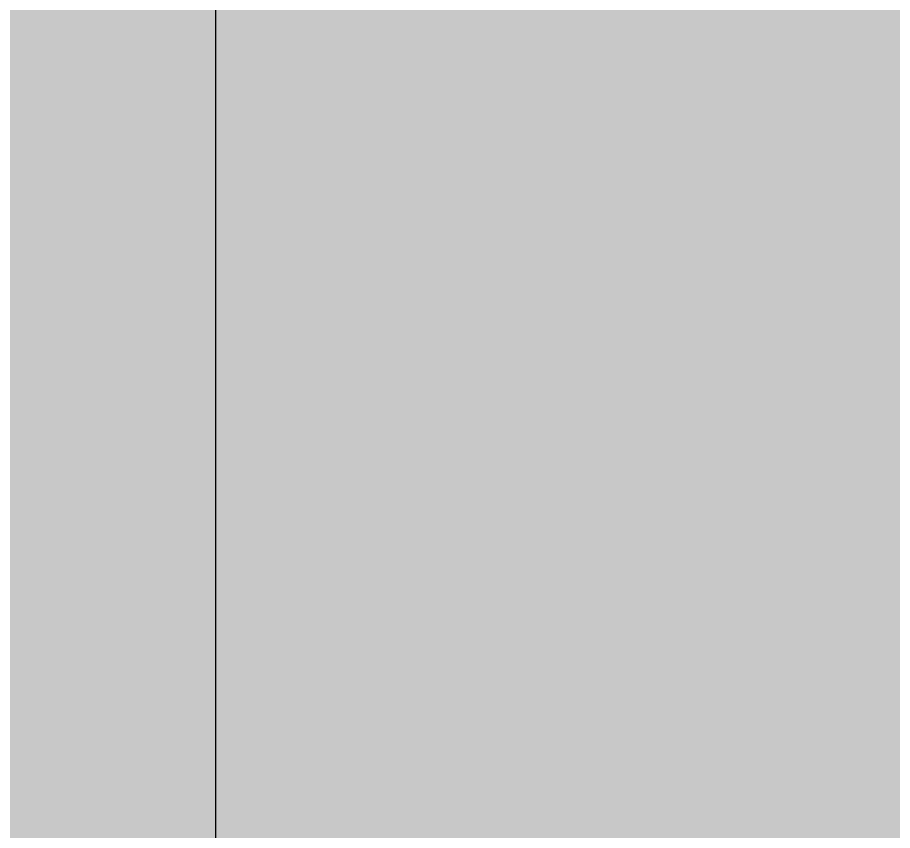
# Model space of a CAD drawing. Header units: millimetres. Extents: x -3100 to 17162, y -19566 to 10100.
# Drawn here: x 449 to 1366, y 138 to 991 of the extents above; entities that cross this region are included whole.
import ezdxf

# ---------------------------------------------------------------- set-up
doc = ezdxf.new("R2010")
doc.units = ezdxf.units.MM
doc.header["$MEASUREMENT"] = 0
doc.layers.add('Kóty - SP', color=7, linetype='Continuous')
doc.layers.add('Zóny', color=7, linetype='Continuous')
doc.styles.add('GENEROVANÝ_STYL_1', font='Arial.ttf')
doc.dimstyles.new('GENEROVANÝ_STYL__2', dxfattribs={"dimtxt": 134.999996, "dimasz": 114, "dimexe": 0.18, "dimexo": 0.0625, "dimgap": 0, "dimtad": 1, "dimdec": 0, "dimzin": 0, "dimdsep": 46, "dimtxsty": 'GENEROVANÝ_STYL_1', "dimblk": 'ARROWHEAD_2', "dimblk1": 'ARROWHEAD_2', "dimblk2": 'ARROWHEAD_2', "dimcen": 0.09, "dimse1": 1, "dimse2": 1, "dimclrd": 256, "dimclre": 256, "dimclrt": 256, "dimazin": 0, "dimtfac": 1, "dimtdec": 4, "dimtmove": 0, "dimatfit": 3, "dimfxl": 1, "dimtolj": 1, "dimtzin": 0, "dimarcsym": 0})
doc.dimstyles.new('GENEROVANÝ_STYL__3', dxfattribs={"dimtxt": 134.999996, "dimasz": 114, "dimexe": 0.18, "dimexo": 0.0625, "dimgap": 0, "dimtad": 1, "dimdec": 0, "dimzin": 0, "dimdsep": 46, "dimtxsty": 'GENEROVANÝ_STYL_1', "dimblk": 'ARROWHEAD_2', "dimblk1": 'ARROWHEAD_2', "dimblk2": 'ARROWHEAD_2', "dimcen": 0.09, "dimse1": 1, "dimse2": 1, "dimclrd": 256, "dimclre": 256, "dimclrt": 256, "dimazin": 0, "dimtfac": 1, "dimtdec": 4, "dimtmove": 2, "dimatfit": 3, "dimfxl": 1, "dimtolj": 1, "dimtzin": 0, "dimarcsym": 0})

# ---------------------------------------------------------------- blocks, each defined once
blk = doc.blocks.new('Ložnice_1.09_9', base_point=(1597.23, 946.03))
at = {"layer": 'Zóny', "linetype": 'Continuous', "lineweight": 0, "true_color": 0xffffff}
blk.add_hatch(color=7, dxfattribs=at).paths.add_polyline_path([(0, 0), (6000, 0), (6000, 2900), (3100, 2900), (3100, 3500), (0, 3500)])
blk = doc.blocks.new('*D346')
at = {"layer": 'Kóty - SP', "color": 146, "linetype": 'Continuous', "lineweight": 13, "true_color": 0x1a4f6e}
for p, q in [((-2670.51, 7760), (-2670.51, 7833.35)), ((-2595.51, 7716.7), (-2745.51, 7803.3)), ((-2558.01, 7760), (-2783.01, 7760)), ((-2670.51, -9460), (-2670.51, 7760)), ((-2745.51, -9416.7), (-2595.51, -9503.3)), ((-2558.01, -9460), (-2783.01, -9460)), ((-2670.51, -9533.35), (-2670.51, -9460))]:
    blk.add_line(p, q, dxfattribs=at)
at = {"layer": 'Kóty - SP', "color": 146, "lineweight": 13, "true_color": 0x1a4f6e, "insert": (-2697.51, -1133.14), "char_height": 135, "attachment_point": 7, "rotation": 90, "style": 'GENEROVANÝ_STYL_1'}
blk.add_mtext('\\A1;{\\pql;\\fArial|b0|i0|c0|p0;\\W1.000000;17\xa0220}', dxfattribs=at)
blk = doc.blocks.new('ARROWHEAD_2')
at = {"color": 0, "linetype": 'Continuous', "lineweight": 0}
for p, q in [((-0.3781, -0.655), (0.3781, 0.655)), ((0, 0), (-1, 0))]:
    blk.add_line(p, q, dxfattribs=at)
blk = doc.blocks.new('*D424')
at = {"layer": 'Kóty - SP', "color": 146, "linetype": 'Continuous', "lineweight": 13, "true_color": 0x1a4f6e}
for p, q in [((581.7, 3543.3), (731.7, 3456.7)), ((769.2, 3500), (544.2, 3500)), ((656.7, 0), (656.7, 3500)), ((581.7, 43.3), (731.7, -43.3)), ((769.2, 0), (544.2, 0)), ((656.7, -360), (656.7, 0))]:
    blk.add_line(p, q, dxfattribs=at)
at = {"layer": 'Kóty - SP', "color": 146, "lineweight": 13, "true_color": 0x1a4f6e, "char_height": 135, "attachment_point": 7, "rotation": 90, "style": 'GENEROVANÝ_STYL_1'}
for s, insert in [('\\A1;{\\pql;\\fArial|b0|i0|c0|p0;\\W1.000000;150}', (629.7, 3147.75)), ('\\A1;{\\pql;\\fArial|b0|i0|c0|p0;\\W1.000000;3\xa0500}', (629.7, 1383.82))]:
    blk.add_mtext(s, dxfattribs=dict(at, insert=insert))

msp = doc.modelspace()

# ---------------------------------------------------------------- block references
at = {"layer": 'Zóny', "color": 7, "linetype": 'Continuous', "lineweight": 20}
msp.add_blockref('Ložnice_1.09_9', (1597.23, 946.03), dxfattribs=at)

# ---------------------------------------------------------------- dimensions: what is measured, and where the dimension line sits
at = {"layer": 'Kóty - SP', "color": 146, "linetype": 'Continuous', "lineweight": 13, "true_color": 0x1a4f6e}
for base, p1, p2, dimstyle, picture, middle in [((-2670.51, 7760), (11640, -9460), (-360, 7760), 'GENEROVANÝ_STYL__2', '*D346', (-2765.01, -841.73)), ((656.7, 3500), (4500, 0), (1550, 3500), 'GENEROVANÝ_STYL__3', '*D424', (562.2, 1622.25))]:
    dim = msp.add_linear_dim(base=base, p1=p1, p2=p2, angle=90, dimstyle=dimstyle, dxfattribs=at)
    dim.commit()
    dim.dimension.update_dxf_attribs({"geometry": picture, "text_midpoint": middle, "dimtype": 160, "text_rotation": 90})

doc.saveas('drawing.dxf')
